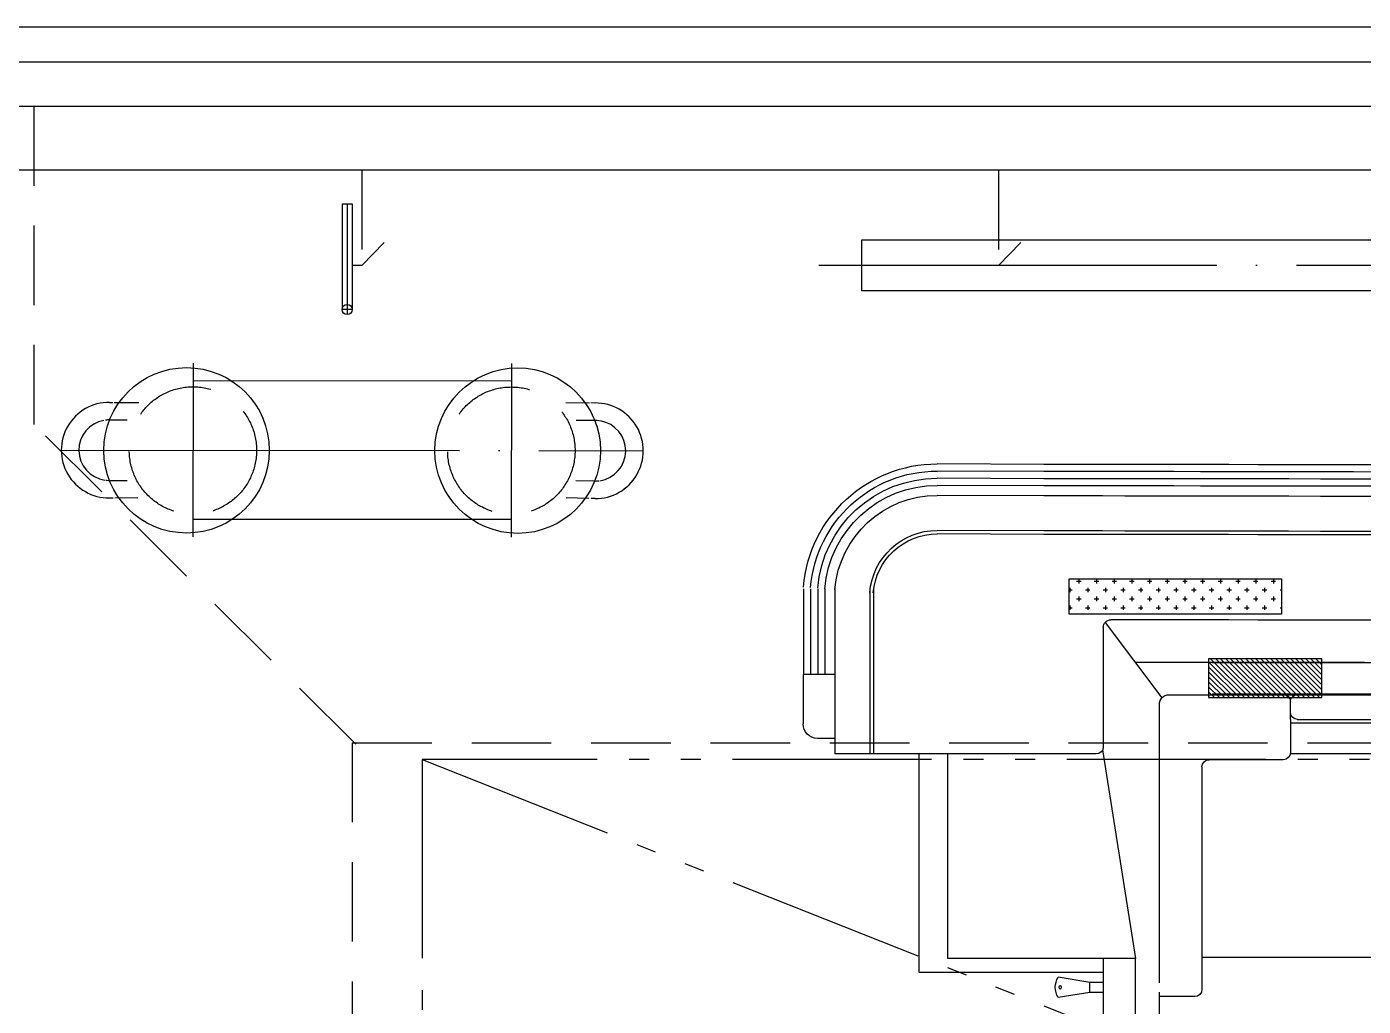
# Model space of a CAD drawing. Header units: millimetres. Extents: x 1084702 to 1166801, y 36632 to 124519.
# Drawn here: x 1093381 to 1095480, y 65514 to 67053 of the extents above; entities that cross this region are included whole.
import ezdxf

# ---------------------------------------------------------------- set-up
doc = ezdxf.new("R2010")
doc.units = ezdxf.units.MM
doc.header["$LTSCALE"] = 250
for name, pattern in [('CENTER', [3, 2.5, -0.25, 0, -0.25]), ('DASHED', [0.75, 0.5, -0.25]), ('PHANTOM', [2.1, 1.25, -0.2, 0.125, -0.2, 0.125, -0.2])]:
    doc.linetypes.add(name, pattern=pattern)
doc.layers.get('0').update_dxf_attribs({"color": 255})

# ---------------------------------------------------------------- blocks, each defined once
blk = doc.blocks.new('cont')
at = {"linetype": 'PHANTOM'}
blk.add_line((225402.8, 145808.7), (231452.8, 143408.7), dxfattribs=at)
blk.add_lwpolyline([(225402.8, 143408.7), (231452.8, 143408.7), (231452.8, 145808.7), (225402.8, 145808.7)], close=True, dxfattribs=at)
blk = doc.blocks.new('PULLER')
for p, q in [((400.7, 510.2), (370.6, 488.8)), ((408.1, 515.5), (402.6, 511.6)), ((424.1, 493.1), (399.7, 475.7)), ((-126.2, 177), (280.9, 467.3)), ((479.7, 416), (454.8, 398.3)), ((487, 387.6), (457.7, 367.6)), ((495.2, 393.3), (490.1, 389.7)), ((0, 0), (407.1, 290.3)), ((-207.1, 77.3), (-175.7, 99.7)), ((-213, 73), (-208.9, 76)), ((-197.1, 50.6), (-174.4, 66.8)), ((-142.3, -27), (-119.4, -10.7)), ((-119.1, -44.1), (-90.1, -22.6)), ((-125.9, -49.2), (-121.3, -45.8))]:
    blk.add_line(p, q)
at = {"linetype": 'CENTER'}
for p, q in [((-231, -32), (513.2, 498.4)), ((265, 489.5), (423.5, 267.3)), ((-142, 199.2), (16.3, -22.9))]:
    blk.add_line(p, q, dxfattribs=at)
for centre in [(352.6, 383.9), (-70.8, 82)]:
    blk.add_circle(centre, 130)
at = {"linetype": 'DASHED'}
for centre in [(344.5, 378.1), (-62.6, 87.8)]:
    blk.add_circle(centre, 100, dxfattribs=at)
for centre, radius, start, end in [((452.1, 454.7), 75.1, 305.0564, 125.9299), ((452.1, 454.7), 47.5, 118.0106, 126.1828), ((452.1, 454.7), 47.5, 314.0111, 115.7903), ((452.1, 454.7), 47.5, 303.0465, 311.8609), ((-169.9, 11.6), 75.1, 125.0564, 305.9299), ((-169.9, 11.6), 47.5, 135.8031, 297.0475), ((-169.9, 11.6), 47.5, 124.8035, 132.5428), ((-169.9, 11.6), 47.5, 299.111, 307.9398)]:
    blk.add_arc(centre, radius, start, end)
blk = doc.blocks.new('A$C02E15517')
at = {"color": 0, "linetype": 'ByBlock', "lineweight": -2}
for p, q in [((-243.3, -122.6), (-243.3, -361.2)), ((-293.3, -134.1), (-293.3, -361.2)), ((-205.5, -272.2), (-205.5, -308)), ((-314.8, -307.8), (-364.5, -299.5)), ((-314.8, -307.8), (-314.8, -323.5)), ((-293.3, -307.8), (-314.8, -307.8)), ((-149.9, -301.1), (-205.5, -301.1)), ((-138.8, -662.2), (-138.8, -312.2)), ((-138.8, -385), (-138.8, -312.2)), ((-314.8, -323.5), (-364.5, -331.8)), ((-293.3, -323.5), (-314.8, -323.5)), ((-205.5, -323), (-205.5, -760.3)), ((-582.6, -339), (-582.6, -682.3)), ((-293.3, -339), (-582.6, -339)), ((-243.3, -361.2), (-538.1, -361.2)), ((-538.1, -361.2), (-538.1, -682.3)), ((-294.7, -688.7), (-243.3, -361.2)), ((-138.8, -363), (1727.6, -363)), ((-304.8, -682.3), (-715.1, -682.3)), ((-715.1, -941.9), (-715.1, -682.3)), ((-660.1, -941.9), (-660.1, -682.3)), ((-654.6, -941.9), (-654.6, -682.3)), ((-11, -673.3), (-127.7, -673.3)), ((0.1, -736.6), (0.1, -684.4)), ((-715.1, -706.9), (-742.4, -706.9)), ((-293.7, -881.1), (-293.7, -693.4)), ((-765.2, -807.4), (-765.2, -729.7)), ((0.1, -736.6), (0.1, -764.6)), ((10.8, -736.6), (211.2, -736.6)), ((-290.7, -889.1), (-201.7, -770.4)), ((-190.4, -775.5), (562.3, -775.5)), ((-128.3, -831.9), (-128.3, -770.8)), ((-128.3, -770.8), (49.5, -770.8)), ((-71.8, -770.8), (-128.3, -827.2)), ((-79.7, -770.8), (-128.3, -819.3)), ((-87.6, -770.8), (-128.3, -811.5)), ((-95.4, -770.8), (-128.3, -803.6)), ((-103.3, -770.8), (-128.3, -795.8)), ((-111.1, -770.8), (-128.3, -787.9)), ((-119, -770.8), (-128.3, -780)), ((-126.8, -770.8), (-128.3, -772.2)), ((-64, -770.8), (-125.1, -831.9)), ((1207.7, -776.3), (-122.7, -776.3)), ((-56.1, -770.8), (-117.2, -831.9)), ((-48.3, -770.8), (-109.4, -831.9)), ((-40.4, -770.8), (-101.5, -831.9)), ((-32.6, -770.8), (-93.7, -831.9)), ((-24.7, -770.8), (-85.8, -831.9)), ((-16.9, -770.8), (-78, -831.9)), ((-9, -770.8), (-70.1, -831.9)), ((-1.1, -770.8), (-62.2, -831.9)), ((6.7, -770.8), (-54.4, -831.9)), ((14.6, -770.8), (-46.5, -831.9)), ((22.4, -770.8), (-38.7, -831.9)), ((30.3, -770.8), (-30.8, -831.9)), ((38.1, -770.8), (-23, -831.9)), ((46, -770.8), (-15.1, -831.9)), ((49.5, -775.1), (-7.3, -831.9)), ((49.5, -770.8), (49.5, -831.9)), ((49.5, -783), (0.6, -831.9)), ((49.5, -790.8), (8.5, -831.9)), ((-715.1, -807.4), (-765.2, -807.4)), ((-764.6, -941.9), (-764.6, -807.4)), ((-753.4, -941.9), (-753.4, -807.4)), ((-742.2, -941.9), (-742.2, -807.4)), ((-731, -941.9), (-731, -807.4)), ((49.5, -798.7), (16.3, -831.9)), ((49.5, -806.5), (24.2, -831.9)), ((49.5, -814.4), (32, -831.9)), ((-240.7, -826.3), (-243.7, -826.3)), ((-238, -826.3), (-240.7, -826.3)), ((-233.9, -826.3), (-238, -826.3)), ((-231.6, -826.3), (-233.9, -826.3)), ((-227.8, -826.3), (-231.6, -826.3)), ((-225.5, -826.3), (-227.8, -826.3)), ((-222.6, -826.3), (-225.5, -826.3)), ((-219.6, -826.3), (-222.6, -826.3)), ((-217.4, -826.3), (-219.6, -826.3)), ((-214, -826.3), (-217.4, -826.3)), ((-211.8, -826.3), (-214, -826.3)), ((-208.5, -826.3), (-211.8, -826.3)), ((-206.2, -826.3), (-208.5, -826.3)), ((-203.2, -826.3), (-206.2, -826.3)), ((-200.9, -826.3), (-203.2, -826.3)), ((-198, -826.3), (-200.9, -826.3)), ((-195.7, -826.3), (-198, -826.3)), ((-192.9, -826.3), (-195.7, -826.3)), ((-190.5, -826.3), (-192.9, -826.3)), ((-187.8, -826.3), (-190.5, -826.3)), ((-185.2, -826.3), (-187.8, -826.3)), ((-182.7, -826.3), (-185.2, -826.3)), ((-180, -826.3), (-182.7, -826.3)), ((-177.6, -826.3), (-180, -826.3)), ((-174.6, -826.3), (-177.6, -826.3)), ((-172.5, -826.3), (-174.6, -826.3)), ((-169.1, -826.3), (-172.5, -826.3)), ((-167.3, -826.3), (-169.1, -826.3)), ((-164.7, -826.3), (-167.3, -826.3)), ((-162.1, -826.3), (-164.7, -826.3)), ((-159.7, -826.3), (-162.1, -826.3)), ((-156.9, -826.3), (-159.7, -826.3)), ((-155, -826.3), (-156.9, -826.3)), ((-151.6, -826.3), (-155, -826.3)), ((-149.3, -826.2), (-151.6, -826.3)), ((-146.3, -826.2), (-149.3, -826.2)), ((-143.6, -826.2), (-146.3, -826.2)), ((-140.9, -826.2), (-143.6, -826.2)), ((-138.1, -826.2), (-140.9, -826.2)), ((-135.5, -826.2), (-138.1, -826.2)), ((-132.3, -826.2), (-135.5, -826.2)), ((-130.1, -826.2), (-132.3, -826.2)), ((-126.8, -826.2), (-130.1, -826.2)), ((49.5, -831.9), (-128.3, -831.9)), ((-124.7, -826.2), (-126.8, -826.2)), ((-121.9, -826.2), (-124.7, -826.2)), ((-122.7, -826.3), (1207.7, -826.3)), ((-119.2, -826.2), (-121.9, -826.2)), ((-116.9, -826.2), (-119.2, -826.2)), ((-113.7, -826.2), (-116.9, -826.2)), ((-111.6, -826.2), (-113.7, -826.2)), ((-108.1, -826.2), (-111.6, -826.2)), ((-105.8, -826.2), (-108.1, -826.2)), ((-102.6, -826.2), (-105.8, -826.2)), ((-99.8, -826.2), (-102.6, -826.2)), ((-97, -826.2), (-99.8, -826.2)), ((-94, -826.2), (-97, -826.2)), ((-91.3, -826.2), (-94, -826.2)), ((-87.9, -826.2), (-91.3, -826.2)), ((-85.6, -826.2), (-87.9, -826.2)), ((-81.9, -826.2), (-85.6, -826.2)), ((-79.9, -826.2), (-81.9, -826.2)), ((-77.1, -826.1), (-79.9, -826.2)), ((-74.2, -826.1), (-77.1, -826.1)), ((-71.5, -826.1), (-74.2, -826.1)), ((-68.4, -826.1), (-71.5, -826.1)), ((-66.4, -826.1), (-68.4, -826.1)), ((-62.6, -826.1), (-66.4, -826.1)), ((-60.2, -826.1), (-62.6, -826.1)), ((-56.8, -826.1), (-60.2, -826.1)), ((-53.9, -826.1), (-56.8, -826.1)), ((-50.9, -826.1), (-53.9, -826.1)), ((-47.8, -826.1), (-50.9, -826.1)), ((-45, -826.1), (-47.8, -826.1)), ((-41.4, -826.1), (-45, -826.1)), ((-39.1, -826.1), (-41.4, -826.1)), ((-35.4, -826.1), (-39.1, -826.1)), ((-33.1, -826.1), (-35.4, -826.1)), ((-30.1, -826.1), (-33.1, -826.1)), ((-27.1, -826.1), (-30.1, -826.1)), ((-24.6, -826.1), (-27.1, -826.1)), ((-21.1, -826.1), (-24.6, -826.1)), ((-18.8, -826.1), (-21.1, -826.1)), ((-15, -826.1), (-18.8, -826.1)), ((-12.4, -826.1), (-15, -826.1)), ((-8.9, -826), (-12.4, -826.1)), ((-5.9, -826), (-8.9, -826)), ((-2.8, -826), (-5.9, -826)), ((0.4, -826), (-2.8, -826)), ((3.3, -826), (0.4, -826)), ((7, -826), (3.3, -826)), ((9.5, -826), (7, -826)), ((13.6, -826), (9.5, -826)), ((15.7, -826), (13.6, -826)), ((18.9, -826), (15.7, -826)), ((22, -826), (18.9, -826)), ((24.9, -826), (22, -826)), ((28.3, -826), (24.9, -826)), ((30.4, -825.9), (28.3, -826)), ((34.6, -825.9), (30.4, -825.9)), ((37.2, -825.9), (34.6, -825.9)), ((40.9, -825.9), (37.2, -825.9)), ((49.5, -822.3), (39.9, -831.9)), ((44, -825.9), (40.9, -825.9)), ((47.3, -825.9), (44, -825.9)), ((50.5, -825.9), (47.3, -825.9)), ((49.5, -830.1), (47.7, -831.9)), ((53.7, -825.9), (50.5, -825.9)), ((57.3, -825.9), (53.7, -825.9)), ((60.1, -825.9), (57.3, -825.9)), ((64, -825.9), (60.1, -825.9)), ((66.6, -825.9), (64, -825.9)), ((70.9, -825.9), (66.6, -825.9)), ((73.1, -825.9), (70.9, -825.9)), ((76.4, -825.9), (73.1, -825.9)), ((79.6, -825.9), (76.4, -825.9)), ((82.9, -825.9), (79.6, -825.9)), ((86.2, -825.9), (82.9, -825.9)), ((88.5, -825.9), (86.2, -825.9)), ((92.8, -825.9), (88.5, -825.9)), ((95.7, -825.9), (92.8, -825.9)), ((99.4, -825.9), (95.7, -825.9)), ((102.5, -825.9), (99.4, -825.9)), ((106, -825.9), (102.5, -825.9)), ((109.5, -825.8), (106, -825.9)), ((112.7, -825.8), (109.5, -825.8)), ((116.3, -825.8), (112.7, -825.8)), ((-13.8, -902), (-347.1, -902)), ((-347.1, -902), (-347.1, -957.6)), ((-260.3, -893), (-281.7, -893.1)), ((-222.6, -893), (-260.3, -893)), ((-183, -893), (-222.6, -893)), ((-141.2, -892.9), (-183, -893)), ((-97.2, -892.9), (-141.2, -892.9)), ((-51.1, -892.7), (-97.2, -892.9)), ((-3, -892.7), (-51.1, -892.7)), ((-13.8, -957.6), (-13.8, -902)), ((47.1, -892.5), (-3, -892.7)), ((99.2, -892.5), (47.1, -892.5)), ((153, -892.4), (99.2, -892.5)), ((-347.1, -912.2), (-342.5, -912.2)), ((-346, -915.7), (-346, -908.8)), ((-332.1, -929.6), (-332.1, -922.6)), ((-321.7, -912.2), (-314.8, -912.2)), ((-318.2, -915.7), (-318.2, -908.8)), ((-304.4, -929.6), (-304.4, -922.6)), ((-293.9, -912.2), (-287, -912.2)), ((-290.5, -915.7), (-290.5, -908.8)), ((-276.6, -929.6), (-276.6, -922.6)), ((-266.2, -912.2), (-259.2, -912.2)), ((-262.7, -915.7), (-262.7, -908.8)), ((-248.8, -929.6), (-248.8, -922.6)), ((-238.4, -912.2), (-231.4, -912.2)), ((-234.9, -915.7), (-234.9, -908.8)), ((-221, -929.6), (-221, -922.6)), ((-210.6, -912.2), (-203.7, -912.2)), ((-207.1, -915.7), (-207.1, -908.8)), ((-193.2, -929.6), (-193.2, -922.6)), ((-182.8, -912.2), (-175.9, -912.2)), ((-179.4, -915.7), (-179.4, -908.8)), ((-165.5, -929.6), (-165.5, -922.6)), ((-155.1, -912.2), (-148.1, -912.2)), ((-151.6, -915.7), (-151.6, -908.8)), ((-137.7, -929.6), (-137.7, -922.6)), ((-127.3, -912.2), (-120.3, -912.2)), ((-123.8, -915.7), (-123.8, -908.8)), ((-109.9, -929.6), (-109.9, -922.6)), ((-99.5, -912.2), (-92.6, -912.2)), ((-96, -915.7), (-96, -908.8)), ((-82.1, -929.6), (-82.1, -922.6)), ((-71.7, -912.2), (-64.8, -912.2)), ((-68.3, -915.7), (-68.3, -908.8)), ((-54.4, -929.6), (-54.4, -922.6)), ((-44, -912.2), (-37, -912.2)), ((-40.5, -915.7), (-40.5, -908.8)), ((-26.6, -929.6), (-26.6, -922.6)), ((-16.2, -912.2), (-13.8, -912.2)), ((-347.1, -940), (-342.5, -940)), ((-346, -943.5), (-346, -936.5)), ((-335.6, -926.1), (-328.7, -926.1)), ((-321.7, -940), (-314.8, -940)), ((-318.2, -943.5), (-318.2, -936.5)), ((-307.8, -926.1), (-300.9, -926.1)), ((-293.9, -940), (-287, -940)), ((-290.5, -943.5), (-290.5, -936.5)), ((-280, -926.1), (-273.1, -926.1)), ((-266.2, -940), (-259.2, -940)), ((-262.7, -943.5), (-262.7, -936.5)), ((-252.3, -926.1), (-245.3, -926.1)), ((-238.4, -940), (-231.4, -940)), ((-234.9, -943.5), (-234.9, -936.5)), ((-224.5, -926.1), (-217.6, -926.1)), ((-210.6, -940), (-203.7, -940)), ((-207.1, -943.5), (-207.1, -936.5)), ((-196.7, -926.1), (-189.8, -926.1)), ((-182.8, -940), (-175.9, -940)), ((-179.4, -943.5), (-179.4, -936.5)), ((-168.9, -926.1), (-162, -926.1)), ((-155.1, -940), (-148.1, -940)), ((-151.6, -943.5), (-151.6, -936.5)), ((-141.2, -926.1), (-134.2, -926.1)), ((-127.3, -940), (-120.3, -940)), ((-123.8, -943.5), (-123.8, -936.5)), ((-113.4, -926.1), (-106.5, -926.1)), ((-99.5, -940), (-92.6, -940)), ((-96, -943.5), (-96, -936.5)), ((-85.6, -926.1), (-78.7, -926.1)), ((-71.7, -940), (-64.8, -940)), ((-68.3, -943.5), (-68.3, -936.5)), ((-57.8, -926.1), (-50.9, -926.1)), ((-44, -940), (-37, -940)), ((-40.5, -943.5), (-40.5, -936.5)), ((-30.1, -926.1), (-23.1, -926.1)), ((-16.2, -940), (-13.8, -940)), ((-347.1, -957.6), (-13.8, -957.6)), ((-335.6, -953.9), (-328.7, -953.9)), ((-332.1, -957.4), (-332.1, -950.4)), ((-307.8, -953.9), (-300.9, -953.9)), ((-304.4, -957.4), (-304.4, -950.4)), ((-280, -953.9), (-273.1, -953.9)), ((-276.6, -957.4), (-276.6, -950.4)), ((-252.3, -953.9), (-245.3, -953.9)), ((-248.8, -957.4), (-248.8, -950.4)), ((-224.5, -953.9), (-217.6, -953.9)), ((-221, -957.4), (-221, -950.4)), ((-196.7, -953.9), (-189.8, -953.9)), ((-193.2, -957.4), (-193.2, -950.4)), ((-168.9, -953.9), (-162, -953.9)), ((-165.5, -957.4), (-165.5, -950.4)), ((-141.2, -953.9), (-134.2, -953.9)), ((-137.7, -957.4), (-137.7, -950.4)), ((-113.4, -953.9), (-106.5, -953.9)), ((-109.9, -957.4), (-109.9, -950.4)), ((-85.6, -953.9), (-78.7, -953.9)), ((-82.1, -957.4), (-82.1, -950.4)), ((-57.8, -953.9), (-50.9, -953.9)), ((-54.4, -957.4), (-54.4, -950.4)), ((-30.1, -953.9), (-23.1, -953.9)), ((-26.6, -957.4), (-26.6, -950.4)), ((-387.2, -1027.2), (-554.8, -1028)), ((-295.2, -1027.2), (-387.2, -1027.2)), ((-260, -1027.1), (-295.2, -1027.2)), ((-182.8, -1027.1), (-260, -1027.1)), ((-141, -1027), (-182.8, -1027.1)), ((-96.9, -1027), (-141, -1027)), ((-50.9, -1026.8), (-96.9, -1027)), ((-2.7, -1026.8), (-50.9, -1026.8)), ((47.4, -1026.6), (-2.7, -1026.8)), ((99.3, -1026.6), (47.4, -1026.6)), ((153.4, -1026.5), (99.3, -1026.6)), ((-387.1, -1032.7), (-554.8, -1033.5)), ((-295.2, -1032.7), (-387.1, -1032.7)), ((-260, -1032.6), (-295.2, -1032.7)), ((-182.8, -1032.6), (-260, -1032.6)), ((-140.9, -1032.5), (-182.8, -1032.6)), ((-96.9, -1032.5), (-140.9, -1032.5)), ((-50.9, -1032.3), (-96.9, -1032.5)), ((-2.7, -1032.3), (-50.9, -1032.3)), ((47.4, -1032.1), (-2.7, -1032.3)), ((99.3, -1032.1), (47.4, -1032.1)), ((153.4, -1032), (99.3, -1032.1)), ((-387, -1087.7), (-554.6, -1088.5)), ((-295.1, -1087.7), (-387, -1087.7)), ((-259.9, -1087.6), (-295.1, -1087.7)), ((-182.7, -1087.6), (-259.9, -1087.6)), ((-140.9, -1087.5), (-182.7, -1087.6)), ((-96.8, -1087.5), (-140.9, -1087.5)), ((-50.8, -1087.3), (-96.8, -1087.5)), ((-2.6, -1087.3), (-50.8, -1087.3)), ((47.5, -1087.1), (-2.6, -1087.3)), ((99.4, -1087.1), (47.5, -1087.1)), ((153.5, -1087), (99.4, -1087.1)), ((-387, -1103.6), (-554.5, -1104.4)), ((-295.1, -1103.6), (-387, -1103.6)), ((-259.8, -1103.4), (-295.1, -1103.6)), ((-182.7, -1103.4), (-259.8, -1103.4)), ((-140.8, -1103.3), (-182.7, -1103.4)), ((-96.8, -1103.3), (-140.8, -1103.3)), ((-50.7, -1103.2), (-96.8, -1103.3)), ((-2.6, -1103.2), (-50.7, -1103.2)), ((47.5, -1103), (-2.6, -1103.2)), ((99.4, -1103), (47.5, -1103)), ((153.5, -1102.9), (99.4, -1103)), ((-386.9, -1114.8), (-554.4, -1115.6)), ((-386.9, -1126), (-554.4, -1126.8)), ((-295.1, -1114.8), (-386.9, -1114.8)), ((-295, -1126), (-386.9, -1126)), ((-259.8, -1114.7), (-295.1, -1114.8)), ((-259.8, -1125.9), (-295, -1126)), ((-182.7, -1114.7), (-259.8, -1114.7)), ((-182.7, -1125.9), (-259.8, -1125.9)), ((-140.8, -1114.5), (-182.7, -1114.7)), ((-140.8, -1125.8), (-182.7, -1125.9)), ((-96.8, -1114.5), (-140.8, -1114.5)), ((-96.8, -1125.8), (-140.8, -1125.8)), ((-50.7, -1114.4), (-96.8, -1114.5)), ((-50.7, -1125.6), (-96.8, -1125.8)), ((-2.6, -1114.4), (-50.7, -1114.4)), ((-2.5, -1125.6), (-50.7, -1125.6)), ((47.5, -1114.2), (-2.6, -1114.4)), ((47.6, -1125.4), (-2.5, -1125.6)), ((99.4, -1114.2), (47.5, -1114.2)), ((99.4, -1125.4), (47.6, -1125.4)), ((153.6, -1114.1), (99.4, -1114.2)), ((153.6, -1125.3), (99.4, -1125.4)), ((-386.9, -1137.2), (-554.3, -1138)), ((-295, -1137.2), (-386.9, -1137.2)), ((-259.8, -1137.1), (-295, -1137.2)), ((-182.7, -1137.1), (-259.8, -1137.1)), ((-140.8, -1137), (-182.7, -1137.1)), ((-96.8, -1137), (-140.8, -1137)), ((-50.7, -1136.8), (-96.8, -1137)), ((-2.5, -1136.8), (-50.7, -1136.8)), ((47.6, -1136.6), (-2.5, -1136.8)), ((99.4, -1136.6), (47.6, -1136.6)), ((153.6, -1136.5), (99.4, -1136.6))]:
    blk.add_line(p, q, dxfattribs=at)
blk.add_circle((-361.5, -315.7), 2.28, dxfattribs=at)
for centre, radius, start, end in [((-338.4, -315.7), 30.7, 148.183, 211.817), ((-149.9, -312.2), 11.1, 0, 90), ((-127.7, -662.2), 11.1, 180, 270), ((-304.8, -693.4), 11.1, 0, 90), ((-11, -684.4), 11.1, 0, 90), ((94.2, 1085311.4), 1085994.7, 269.995033, 270.0024093), ((-742.4, -729.7), 22.8, 90, 180), ((94.4, 13183792.1), 13184523.2, 269.99959, 270.00019685), ((11.2, -747.7), 11.1, 90.178, 174.2619), ((-190.4, -760.3), 15.2, 180, 270), ((-11, -764.4), 11.1, 270, 359.0855), ((11.2, -764.4), 11.1, 178.9665, 269.9999), ((-281.8, -881.1), 12, 180.0001, 270.2179), ((-554.5, -927.3), 199.5, 184.7084, 270), ((-554.5, -927.3), 188.3, 184.7084, 270), ((-554.5, -927.3), 177.1, 184.7084, 270), ((-554.5, -927.3), 161.3, 184.7084, 270), ((-554.5, -927.3), 106.3, 184.7084, 270), ((-554.5, -927.3), 100.8, 184.7084, 270), ((-554.5, -927.3), 210.8, 184.7084, 270)]:
    blk.add_arc(centre, radius, start, end, dxfattribs=at)
blk = doc.blocks.new('arb båt')
at = {"xscale": -1, "rotation": 180}
blk.add_blockref('A$C02E15517', (-13752.8, 82939), dxfattribs=at)
blk = doc.blocks.new('1-deck_B4_1')
for p, q in [((73816.5, 32644.4), (82137.5, 32644.4)), ((73734.2, 32589.4), (82199.1, 32589.4)), ((73629.6, 32519.4), (84079.6, 32519.4)), ((73729.6, 32419.4), (82277.6, 32419.4)), ((76113.6, 32366.1), (76113.6, 32200.2)), ((76113.6, 32366.1), (76129.6, 32366.1)), ((76129.6, 32366.1), (76129.6, 32200.2)), ((76144.6, 32269.4), (76179.6, 32305.4)), ((77144.6, 32269.4), (77179.6, 32305.4)), ((76144.6, 32269.4), (76129.6, 32269.4)), ((77144.6, 32269.4), (77129.6, 32269.4))]:
    blk.add_line(p, q)
at = {"linetype": 'DASHED'}
for p, q in [((75629.6, 32519.4), (75629.6, 32019.4)), ((76135.4, 31517), (75629.6, 32019.4)), ((76129.6, 31519.4), (78629.6, 31519.4))]:
    blk.add_line(p, q, dxfattribs=at)
at = {"linetype": 'CENTER'}
for p, q in [((76121.6, 32366.1), (76121.6, 32192.2)), ((76862.1, 32269.6), (78376.3, 32269.6)), ((76129.6, 32200.2), (76113.6, 32200.2))]:
    blk.add_line(p, q, dxfattribs=at)
at = {"linetype": 'DASHED'}
for points in [[(76144.6, 32419.4), (76144.6, 32269.4)], [(77144.6, 32419.4), (77144.6, 32269.4)], [(76129.6, 31519.4), (76129.6, 28719.4), (75629.6, 28719.4), (75629.6, 26719.4), (76129.6, 26719.4), (76129.6, 23919.4)]]:
    blk.add_lwpolyline(points, dxfattribs=at)
blk.add_lwpolyline([(76929.6, 32309.6), (78329.6, 32309.6), (78329.6, 32229.6), (76929.6, 32229.6)], close=True)
blk.add_circle((76121.6, 32200.2), 8)
at = {"rotation": 324.461585025931}
blk.add_blockref('PULLER', (75879.3, 31870.9), dxfattribs=at)
blk.add_blockref('arb båt', (91355.5, -52119.6))
at = {"linetype": 'DASHED'}
blk.add_blockref('cont', (-149163.4, -114315.4), dxfattribs=at)

msp = doc.modelspace()

# ---------------------------------------------------------------- block references
msp.add_blockref('1-deck_B4_1', (1017763, 34408.6))

doc.saveas('drawing.dxf')
